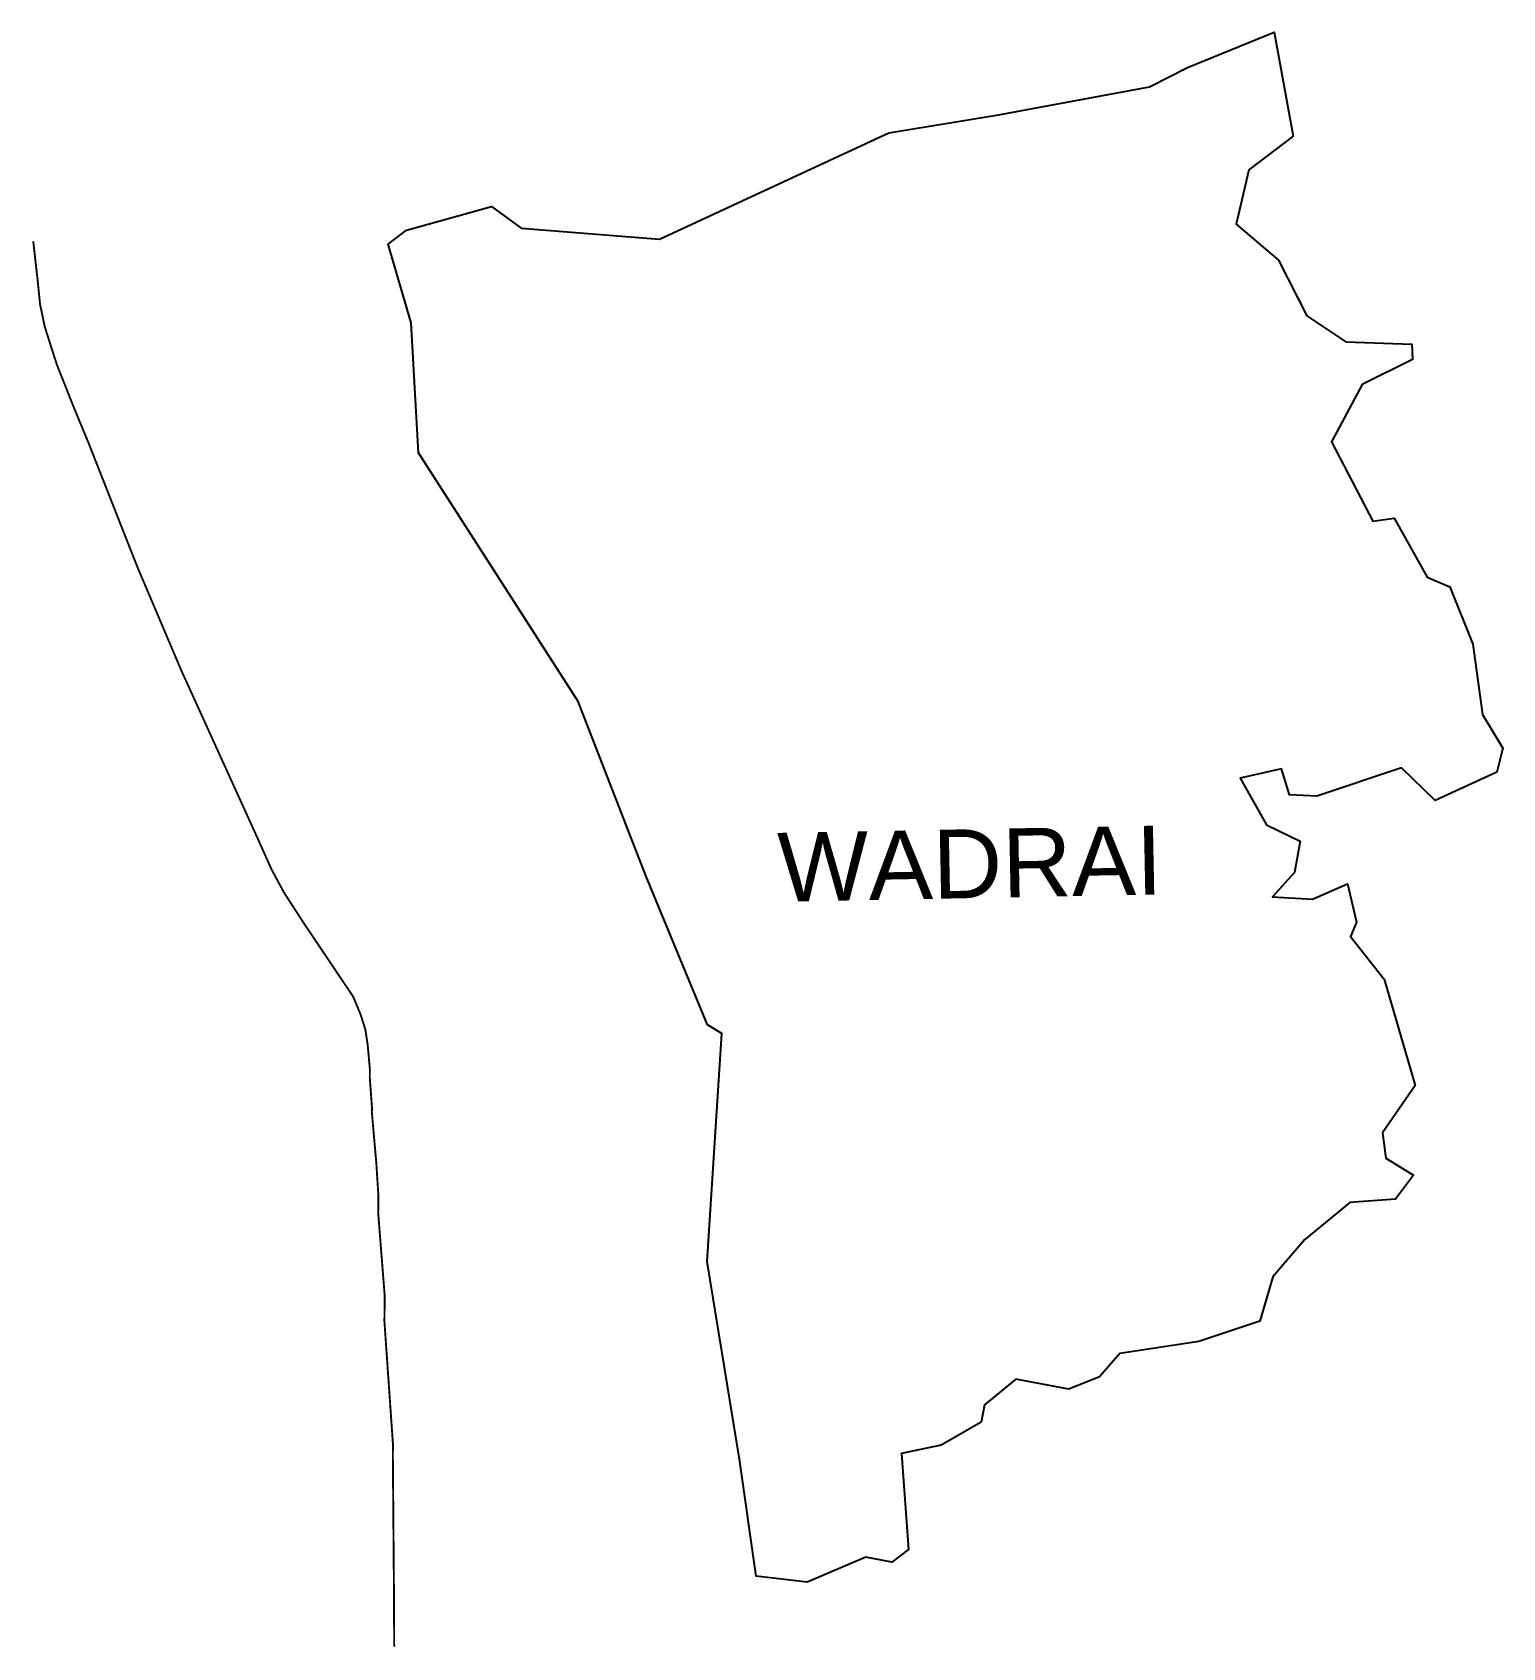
# Model space of a CAD drawing. Header units: metres. Extents: x 258993 to 261314, y 2175084 to 2177634.
import ezdxf

# ---------------------------------------------------------------- set-up
doc = ezdxf.new("R2010")
doc.units = ezdxf.units.M
for name, color, linetype in [('LOW TIDE LINE', 5, 'Continuous'), ('village', 3, 'Continuous'), ('VILLAGE NAME', 250, 'Continuous')]:
    doc.layers.add(name, color=color, linetype=linetype)
doc.styles.get("Standard").update_dxf_attribs({"font": 'simplex.shx'})

msp = doc.modelspace()

# ---------------------------------------------------------------- linework, layer by layer
at = {"layer": 'LOW TIDE LINE', "lineweight": 18, "const_width": 3}
msp.add_lwpolyline([(259564.3, 2175085.6), (259563.7, 2175194.7), (259562.1, 2175389.1), (259562.3, 2175405), (259548.8, 2175599.5), (259549.3, 2175639.2), (259539, 2175770.2), (259539.3, 2175797.9), (259536, 2175849.6), (259529, 2175929), (259529.1, 2175936.9), (259525.7, 2175984.5), (259525.9, 2175996.4), (259522.4, 2176036.1), (259518.7, 2176060), (259511.1, 2176083.9), (259499.5, 2176111.8), (259421.6, 2176227.8), (259390.5, 2176275.8), (259371.1, 2176311.7), (259347.9, 2176363.5), (259228.2, 2176626.8), (259158.8, 2176790.3), (259081.9, 2176985.6), (259058.8, 2177041.4), (259031.9, 2177109.2), (259012.8, 2177168.9), (259005.3, 2177204.7), (259001.7, 2177240.4), (258994.6, 2177304)], dxfattribs=at)
at = {"layer": 'village', "color": 3}
msp.add_polyline3d([(261313.8, 2176504, 0), (261304.7, 2176466.3, 0), (261207.4, 2176421.3, 0), (261154.3, 2176472.9, 0), (261020.2, 2176428.3, 0), (260977.5, 2176430.2, 0), (260964.5, 2176471.6, 0), (260899.5, 2176456.8, 0), (260941, 2176382.9, 0), (260994.1, 2176357.4, 0), (260985, 2176308, 0), (260950.7, 2176269.6, 0), (261013.8, 2176265.5, 0), (261068.7, 2176289.8, 0), (261083.3, 2176229.4, 0), (261073.5, 2176206.7, 0), (261126.6, 2176139.5, 0), (261175.8, 2175971.7, 0), (261124.1, 2175896.8, 0), (261129.6, 2175856.6, 0), (261173.1, 2175830, 0), (261144.8, 2175792.3, 0), (261072.8, 2175787.1, 0), (261001.4, 2175728.3, 0), (260950.8, 2175669.5, 0), (260930.3, 2175599.4, 0), (260834.3, 2175567.4, 0), (260709.4, 2175548.4, 0), (260677.5, 2175511.8, 0), (260628.9, 2175492, 0), (260545.3, 2175507.8, 0), (260495.8, 2175467.4, 0), (260490.5, 2175440.2, 0), (260427.8, 2175403.9, 0), (260365, 2175390.7, 0), (260376.2, 2175239, 0), (260349.7, 2175219.3, 0), (260308.8, 2175226.8, 0), (260216, 2175187.7, 0), (260135.8, 2175197.1, 0), (260109.1, 2175381.8, 0), (260058.4, 2175693.7, 0), (260081.4, 2176053.6, 0), (260058.8, 2176067.3, 0), (259961.8, 2176301.5, 0), (259854.4, 2176577.5, 0), (259602.5, 2176970.3, 0), (259590.8, 2177175.5, 0), (259554.6, 2177299.5, 0), (259583.9, 2177321.6, 0), (259718, 2177359, 0), (259764.6, 2177325, 0), (259983.2, 2177307.4, 0), (260345.1, 2177475.5, 0), (260518.1, 2177503.6, 0), (260756.5, 2177547.9, 0), (260816.5, 2177578.7, 0), (260953.1, 2177634, 0), (260983.3, 2177470, 0), (260913.2, 2177417.1, 0), (260892.9, 2177331.3, 0), (260959.9, 2177274.4, 0), (261004.9, 2177186.2, 0), (261066.2, 2177145.6, 0), (261170.4, 2177141.8, 0), (261171.6, 2177117.3, 0), (261091.9, 2177078.1, 0), (261043.6, 2176987.7, 0), (261109.1, 2176862.4, 0), (261142.3, 2176867.3, 0), (261194.6, 2176774, 0), (261230.3, 2176758.8, 0), (261266.8, 2176668.3, 0), (261281.9, 2176557.1, 0)], close=True, dxfattribs=at)

# ---------------------------------------------------------------- texts
at = {"layer": 'VILLAGE NAME', "insert": (260168.3, 2176370.2), "char_height": 108.748, "attachment_point": 1, "rotation": 1.1028}
msp.add_mtext_dynamic_manual_height_columns('{\\fArial|b0|i0|c0|p34;WADRAI}', width=726.929, gutter_width=543.7, heights=[0], dxfattribs=at)

doc.saveas('drawing.dxf')
